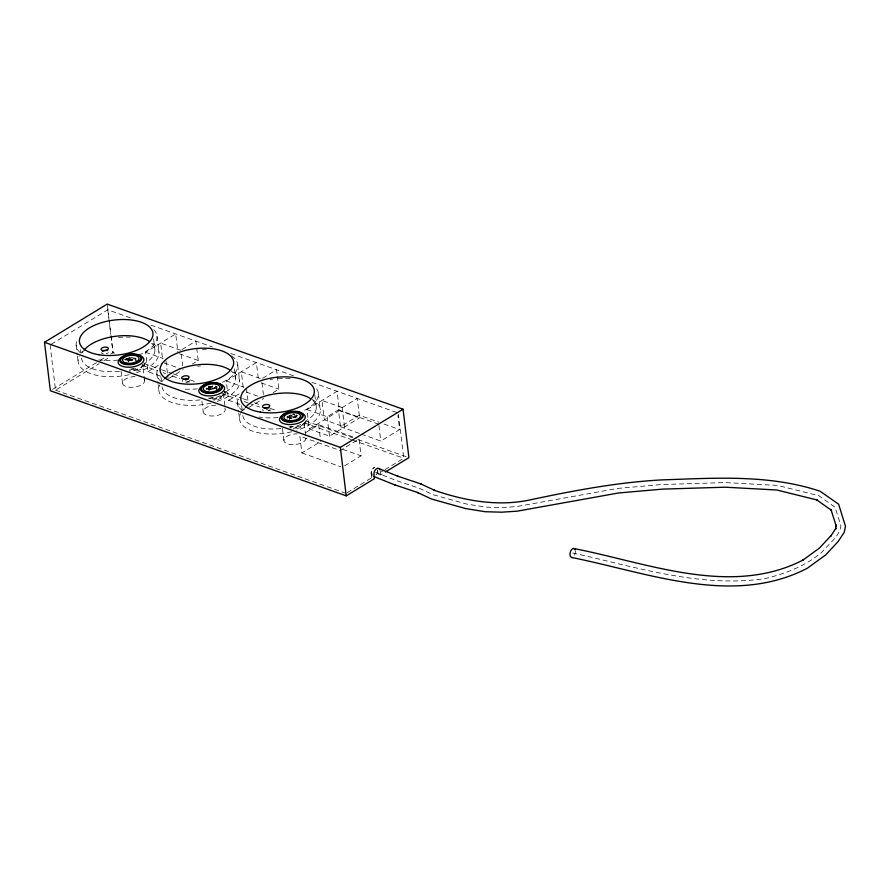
<?xml version="1.0" encoding="UTF-8"?>
<svg xmlns="http://www.w3.org/2000/svg" width="890" height="890" viewBox="0 0 890 890"><rect width="100%" height="100%" fill="white"/><g stroke="black" fill="none" stroke-linecap="round" stroke-linejoin="round"><path stroke-width="0.67" stroke-dasharray="4.45 3.34" d="M51.264 344.23L107.79 309.809L131.342 318.175M52.733 389.297L98.879 361.195M100.058 360.472L105.977 356.868M110.705 353.986L113.075 352.54L117.002 353.942M50.085 344.942L55.558 390.165L99.124 363.632M103.841 360.762L109.726 357.179M160.545 376.125L147.94 371.653L145.593 352.273L175.697 333.939L177.889 352.028M181.972 349.57L195.867 341.104L198.214 360.483L192.429 364.01M147.94 371.653L161.835 363.187M169.267 378.105L183.162 369.65M239.977 404.349L228.63 400.322L226.283 380.942L256.387 362.608L258.411 379.396M262.661 378.228L276.556 369.773L277.179 374.935M228.63 400.322L242.514 391.856M248.799 407.486L263.852 398.32M273.108 392.679L278.904 389.153L277.335 376.236M306.972 409.6L337.065 391.277L339.413 410.646L359.582 417.822L357.246 398.442L327.142 416.776L306.972 409.6L309.308 428.98L329.489 436.156L359.582 417.822M309.308 428.98L339.413 410.646M305.737 432.584L318.676 424.708L356.412 438.114M378.773 424.23L338.423 409.901L340.458 426.688L359.271 415.23L378.795 422.172M344.586 465.859L361.051 455.836L359.015 439.037L340.203 450.496L299.852 436.167L301.888 452.954L319.532 442.219M361.284 434.086L380.798 441.028L399.621 429.57L397.897 415.352M347.2 492.659L371.742 477.707L374.434 478.664M377.527 469.853L378.016 473.892L383.857 470.332M385.025 469.62L403.726 458.228L398.42 414.384M378.016 473.892L380.709 474.848L384.235 472.701M572.671 552.99C635.582 566.83 700.13 588.168 765.233 578.589C785.926 573.471 806.329 565.817 822.516 551.544C828.935 543.434 839.604 536.67 840.883 525.634L835.043 507.222L818.8 495.674L777.471 485.417L725.272 482.58L662.327 484.505L618.027 488.376L516.712 506.566L501.726 507.556L485.551 507.1L466.449 504.018L432.941 494.662L419.49 488.31L396.128 480.489L375.669 472.279M150.966 325.15L212.465 347M230.777 353.508L293.578 375.825M311.901 382.333L397.585 412.771M180.815 350.271L160.645 343.106L162.681 359.894M260.247 378.495L241.335 371.775L243.359 388.563M384.002 424.018L399.621 429.57M179.302 353.764L198.214 360.483M261.248 382.878L278.904 389.153M145.593 352.273L163.248 358.536M226.283 380.942L243.927 387.206M164.249 362.931L180.637 368.749M246.196 392.045L257.544 396.072M340.458 426.688L359.983 433.63M128.783 358.125L135.336 360.45M144.492 363.71L160.2 369.283M161.513 369.751L171.981 373.477M173.294 373.934L179.836 376.259M190.315 379.986L196.857 382.311M208.638 386.494L215.18 388.819M224.347 392.078L241.368 398.119M242.67 398.587L249.222 400.912M254.451 402.77L261.004 405.095M270.171 408.354L276.712 410.679M289.806 415.33L296.348 417.655M305.515 420.914L352.64 437.657M357.869 439.515L408.922 457.66M125.034 359.215L131.575 361.529M142.044 365.256L157.741 370.83M162.981 372.688L165.596 373.622M172.137 375.947L179.991 378.74M185.22 380.597L191.762 382.923M206.157 388.029L212.699 390.354M221.855 393.614L238.865 399.655M244.105 401.512L248.021 402.914M249.334 403.37L259.802 407.097M266.344 409.422L272.885 411.736M287.281 416.854L292.51 418.712M304.291 422.895L351.394 439.638M352.696 440.105L403.726 458.228M342.828 449.361L361.051 455.836M372.409 475.928A4.617 3.071 -68.1 0 1 371.297 471.344A4.617 3.071 -68.1 0 1 374.768 467.384A4.628 2.937 -70.4 0 0 371.252 473.669L373.055 474.314M301.888 452.954L340.937 466.827M55.558 390.165L346.032 493.372M378.929 425.52L380.798 441.028M380.219 470.81L380.709 474.848M371.252 473.669L371.742 477.707M327.142 416.776L329.489 436.156M318.397 393.636L320.356 409.789M318.676 424.708L320.7 441.496M314.815 394.849L316.284 406.964M305.615 435.355L303.991 421.893A11.092 5.273 -6.9 0 1 293.344 428.379M296.648 415.385L296.915 417.532M289.295 416.197L289.695 419.424A3.693 1.758 -6.9 0 1 291.842 417.555A3.693 1.758 -6.9 0 1 295.869 417.488M282.43 428.357L283.888 440.472M261.971 382.811L263.384 394.437M246.452 388.107L248.021 401.023M237.708 364.978L239.666 381.12M241.635 405.64L242.28 411.024M234.459 368.872L235.594 378.295M237.53 402.547L238.676 411.959M238.832 413.305L239.488 418.689M225.148 393.024L224.947 391.411A12.95 6.152 -6.9 0 1 224.625 393.046M223.301 393.224L224.936 406.685M215.97 386.716L216.359 389.942M208.616 387.528L209.005 390.755M201.908 401.034L203.209 411.803M181.282 354.142L182.695 365.779M165.918 360.728L167.487 373.644M167.643 374.935L168.11 378.817M157.018 336.309L158.976 352.451M160.945 376.971L161.435 381.009M153.603 338.868L154.916 349.625M156.84 373.878L157.986 383.29M158.153 384.636L158.798 390.02M144.569 380.709L142.623 364.555A11.092 5.273 -6.9 0 1 129.106 371.175M135.669 361.273L135.28 358.047A3.693 1.758 -6.9 0 1 131.253 360.25A3.693 1.758 -6.9 0 1 128.015 358.392M127.926 358.859L128.316 362.085M121.051 371.03L122.52 383.134M107.379 305.437L109.003 318.898M109.17 320.244L113.075 352.54M107.79 309.809L110.772 334.473M110.939 335.841L113.097 353.653M80.423 349.648L80.745 352.34M76.162 345.209L77.297 354.632M77.463 355.978L78.109 361.351M575.307 550.932A4.617 2.525 -76.2 0 1 573.827 556.35M377.705 471.021A4.617 3.071 -68.1 0 1 375.714 475.182M270.059 409.522A3.693 1.758 -6.9 0 1 268.424 410.78M263.351 410.691A3.693 1.758 -6.9 0 1 262.884 409.4M215.413 385.893A3.693 1.758 -6.9 0 1 214.501 388.329A3.693 1.758 -6.9 0 1 209.551 388.563A3.693 1.758 -6.9 0 1 209.595 386.16M209.094 390.287A3.693 1.758 -6.9 0 1 212.076 388.663A3.693 1.758 -6.9 0 1 215.803 389.119M296.492 414.94A3.693 1.758 -6.9 0 1 292.143 417.588A3.693 1.758 -6.9 0 1 290.285 414.829M292.843 414.028A3.693 1.758 -6.9 0 1 294.701 414.061M128.405 361.618A3.693 1.758 -6.9 0 1 131.386 359.994A3.693 1.758 -6.9 0 1 135.113 360.45M128.917 357.502A3.693 1.758 -6.9 0 1 129.651 357.135M189.459 380.386A3.693 1.758 -6.9 0 1 187.312 382.266A3.693 1.758 -6.9 0 1 183.273 382.322M182.272 381.643A3.693 1.758 -6.9 0 1 182.539 380.264M231.589 355.911A40.684 19.346 -6.9 0 1 218.718 383.924M212.832 385.937A40.684 19.346 -6.9 0 1 206.558 387.495M197.369 388.874A40.684 19.346 -6.9 0 1 181.871 388.852M160.912 381.343A40.684 19.346 -6.9 0 1 157.864 368.727M202.486 349.636A40.684 19.346 -6.9 0 1 206.38 349.614M316.651 388.797A40.684 19.346 -6.9 0 1 303.101 410.991M294.735 414.239A40.684 19.346 -6.9 0 1 289.784 415.597M278.058 417.543A40.684 19.346 -6.9 0 1 258.968 417.043M242.581 410.835A40.684 19.346 -6.9 0 1 238.542 397.396M269.982 379.763A40.684 19.346 -6.9 0 1 272.607 379.307M277.869 378.639A40.684 19.346 -6.9 0 1 290.885 378.45M153.837 329.678A40.684 19.346 -6.9 0 1 139.285 354.743M132.143 357.268A40.684 19.346 -6.9 0 1 129.662 357.947M128.416 358.258A40.684 19.346 -6.9 0 1 125.868 358.826M118.003 360.072A40.684 19.346 -6.9 0 1 98.768 359.883M80.234 352.685A40.684 19.346 -6.9 0 1 77.174 340.058M152.858 343.395A40.684 19.346 -6.9 0 1 136.526 372.665M129.106 374.701A40.684 19.346 -6.9 0 1 79.132 356.2M81.035 353.108A40.684 19.346 -6.9 0 1 82.826 351.105M118.448 337.455A40.684 19.346 -6.9 0 1 130.196 337.188M108.346 352.651A3.693 1.758 -6.9 0 1 106.177 353.719M103.374 353.853A3.693 1.758 -6.9 0 1 101.427 352.529M233.547 372.065A40.684 19.346 -6.9 0 1 216.003 401.713M211.052 403.081A40.684 19.346 -6.9 0 1 159.811 384.869M161.724 381.777A40.684 19.346 -6.9 0 1 163.515 379.774M197.825 366.257A40.684 19.346 -6.9 0 1 200.461 366.012M312.234 399.521A40.684 19.346 -6.9 0 1 296.693 430.382M291.742 431.75A40.684 19.346 -6.9 0 1 240.5 413.539M241.023 412.515A40.684 19.346 -6.9 0 1 244.205 408.432M151.623 343.217A36.991 17.589 -6.9 0 1 145.048 363.231M134.034 368.149A36.991 17.589 -6.9 0 1 128.905 369.595A11.092 5.273 -6.9 0 0 137.238 368.115M119.438 371.23A36.991 17.589 -6.9 0 1 81.402 357.724M82.325 353.041A36.991 17.589 -6.9 0 1 83.382 351.161M230.032 370.062A36.991 17.589 -6.9 0 1 225.737 391.9M213.455 397.207A36.991 17.589 -6.9 0 1 209.595 398.253M200.117 399.899A36.991 17.589 -6.9 0 1 162.08 386.394M312.991 400.556A36.991 17.589 -6.9 0 1 306.427 420.57M292.866 426.254A36.991 17.589 -6.9 0 1 290.274 426.922M280.806 428.568A36.991 17.589 -6.9 0 1 242.77 415.051M243.693 410.379A36.991 17.589 -6.9 0 1 244.75 408.499M125.546 360.205A11.092 5.273 -6.9 0 1 136.582 358.993M220.153 395.694A11.092 5.273 -6.9 0 1 206.903 397.997M206.235 388.874A11.092 5.273 -6.9 0 1 217.26 387.662M300.842 424.363A11.092 5.273 -6.9 0 1 287.592 426.666M286.925 417.543A11.092 5.273 -6.9 0 1 295.257 416.097M144.102 379.385A11.092 5.273 -6.9 0 1 135.202 387.017A11.092 5.273 -6.9 0 1 122.509 382.978A11.092 5.273 -6.9 0 1 135.08 376.526M128.371 360.995A11.092 5.273 -6.9 0 1 136.771 360.606M143.902 362.82A12.95 6.152 -6.9 0 1 135.358 371.341M127.826 360.205A12.95 6.152 -6.9 0 1 134.49 359.471M143.935 364.377A12.95 6.152 -6.9 0 1 129.595 370.463M124.578 359.549A12.95 6.152 -6.9 0 1 134.29 357.858M224.781 408.054A11.092 5.273 -6.9 0 1 215.892 415.686A11.092 5.273 -6.9 0 1 203.198 411.647A11.092 5.273 -6.9 0 1 215.769 405.195M223.446 394.671A12.95 6.152 -6.9 0 1 209.183 399.132M208.316 387.261A12.95 6.152 -6.9 0 1 217.115 386.661M224.591 391.478A12.95 6.152 -6.9 0 1 213.845 400.444M206.436 389.475A12.95 6.152 -6.9 0 1 217.316 388.274M223.034 394.637A11.092 5.273 -6.9 0 1 213.622 399.588M209.05 389.664A11.092 5.273 -6.9 0 1 217.46 389.275M289.74 418.333A11.092 5.273 -6.9 0 1 295.447 417.71M305.949 438.047A11.092 5.273 -6.9 0 1 294.345 444.611A11.092 5.273 -6.9 0 1 283.988 439.538A11.092 5.273 -6.9 0 1 297.405 433.853M305.826 421.693A12.95 6.152 -6.9 0 1 293.411 429.258M287.114 418.133A12.95 6.152 -6.9 0 1 295.858 416.809M305.315 421.715A12.95 6.152 -6.9 0 1 289.873 427.801M286.925 416.52A12.95 6.152 -6.9 0 1 297.805 415.33M342.194 407.609L322.013 400.444L324.361 419.813L344.53 426.989L342.194 407.609"/><path stroke-width="1.33" d="M836.255 526.135L836.289 525.078L835.565 529.25L835.899 528.282L830.759 536.069L831.327 535.313L819.39 548.118L802.591 560.355L803.192 559.977C730.757 597.246 647.33 562.769 573.56 548.462M379.986 469.831A4.628 2.937 -70.4 0 0 376.192 468.963A4.628 2.937 -70.4 0 0 373.945 474.626L374.434 478.664L346.21 495.852L50.363 390.732L44.5 342.294L107.212 304.091L403.059 409.211L408.922 457.66L385.415 471.978M44.5 342.294L340.347 447.403L403.059 409.211M571.769 557.507C647.497 572.626 733.026 606.802 807.263 568.276L825.642 554.96L838.035 541.654L844.232 532.376L845.467 526.201L838.625 504.185L820.102 491.247C769.16 474.181 714.881 478.119 662.071 479.888C618.172 482.235 574.918 490.39 531.986 499.479C499.201 507.033 465.437 501.048 434.12 490.212L434.854 490.457L420.703 483.882M421.471 484.138L397.296 476.039L398.03 476.295L378.918 468.618M373.689 476.439L394.226 484.683L418.267 492.726L417.499 492.47L431.772 499.101L465.626 508.557L485.139 511.717L501.804 512.184L517.224 511.16L618.617 492.971L662.594 489.122L725.205 487.197L776.87 490.012L817.498 500.091L816.709 499.835L831.16 510.103M394.226 484.683L394.96 484.928M831.471 510.248L830.915 509.392L836.144 525.901M340.347 447.403L346.21 495.852M572.459 557.418A4.617 2.525 -76.2 0 1 570.457 551.589A4.617 2.525 -76.2 0 1 575.096 549.953M264.519 408.143A3.693 1.758 -6.9 0 1 268.98 407.932M183.841 379.474A3.693 1.758 -6.9 0 1 188.291 379.262M102.406 351.172A3.693 1.758 -6.9 0 1 107.601 350.604M84.061 350.226A36.991 17.589 -6.9 0 1 114.955 336.353A36.991 17.589 -6.9 0 1 149.342 341.393M164.739 378.895A36.991 17.589 -6.9 0 1 195.644 365.022A36.991 17.589 -6.9 0 1 230.032 370.062M245.429 407.564A36.991 17.589 -6.9 0 1 276.323 393.692A36.991 17.589 -6.9 0 1 310.721 398.731M137.049 354.899A12.95 6.152 -6.9 0 1 141.376 363.632A12.95 6.152 -6.9 0 1 121.952 366.179A12.95 6.152 -6.9 0 1 123.265 356.701M124.188 356.311A12.95 6.152 -6.9 0 1 127.248 355.355M220.475 384.246A12.95 6.152 -6.9 0 1 220.575 393.247A12.95 6.152 -6.9 0 1 201.874 394.515A12.95 6.152 -6.9 0 1 203.944 385.37M217.739 383.568A12.95 6.152 -6.9 0 1 219.619 383.979M298.428 412.237A12.95 6.152 -6.9 0 1 302.522 421.126A12.95 6.152 -6.9 0 1 282.809 423.295A12.95 6.152 -6.9 0 1 285.557 413.65M264.352 407.954A3.693 1.758 -6.9 0 0 269.759 405.829A3.693 1.758 -6.9 0 0 264.13 404.917A3.693 1.758 -6.9 0 0 264.352 407.954M98.935 354.754A36.991 17.589 -6.9 0 0 152.958 333.483A36.991 17.589 -6.9 0 0 96.71 324.338A36.991 17.589 -6.9 0 0 98.935 354.754M179.613 383.423A36.991 17.589 -6.9 0 0 233.647 362.152A36.991 17.589 -6.9 0 0 177.399 353.007A36.991 17.589 -6.9 0 0 179.613 383.423M260.303 412.092A36.991 17.589 -6.9 0 0 314.326 390.81A36.991 17.589 -6.9 0 0 258.089 381.676A36.991 17.589 -6.9 0 0 260.303 412.092M102.984 350.616A3.693 1.758 -6.9 0 0 108.38 348.491A3.693 1.758 -6.9 0 0 102.762 347.578A3.693 1.758 -6.9 0 0 102.984 350.616M183.663 379.285A3.693 1.758 -6.9 0 0 189.069 377.16A3.693 1.758 -6.9 0 0 183.44 376.248A3.693 1.758 -6.9 0 0 183.663 379.285M125.624 364.488A11.092 5.273 -6.9 0 0 141.833 358.103A11.092 5.273 -6.9 0 0 124.967 355.355A11.092 5.273 -6.9 0 0 125.624 364.488M126.925 363.187A8.322 3.961 -6.9 0 0 139.085 358.403A8.322 3.961 -6.9 0 0 126.425 356.345A8.322 3.961 -6.9 0 0 126.925 363.187M126.057 364.055A10.168 4.839 -6.9 0 0 140.92 358.203A10.168 4.839 -6.9 0 0 125.457 355.689A10.168 4.839 -6.9 0 0 126.057 364.055M206.313 393.146A11.092 5.273 -6.9 0 0 222.522 386.772A11.092 5.273 -6.9 0 0 205.646 384.024A11.092 5.273 -6.9 0 0 206.313 393.146M207.615 391.856A8.322 3.961 -6.9 0 0 219.763 387.072A8.322 3.961 -6.9 0 0 207.114 385.014A8.322 3.961 -6.9 0 0 207.615 391.856M206.747 392.724A10.168 4.839 -6.9 0 0 221.599 386.872A10.168 4.839 -6.9 0 0 206.135 384.358A10.168 4.839 -6.9 0 0 206.747 392.724M287.003 421.816A11.092 5.273 -6.9 0 0 303.212 415.441A11.092 5.273 -6.9 0 0 286.335 412.693A11.092 5.273 -6.9 0 0 287.003 421.816M288.293 420.525A8.322 3.961 -6.9 0 0 300.453 415.741A8.322 3.961 -6.9 0 0 287.804 413.683A8.322 3.961 -6.9 0 0 288.293 420.525M287.437 421.393A10.168 4.839 -6.9 0 0 302.289 415.541A10.168 4.839 -6.9 0 0 286.825 413.027A10.168 4.839 -6.9 0 0 287.437 421.393"/></g></svg>
